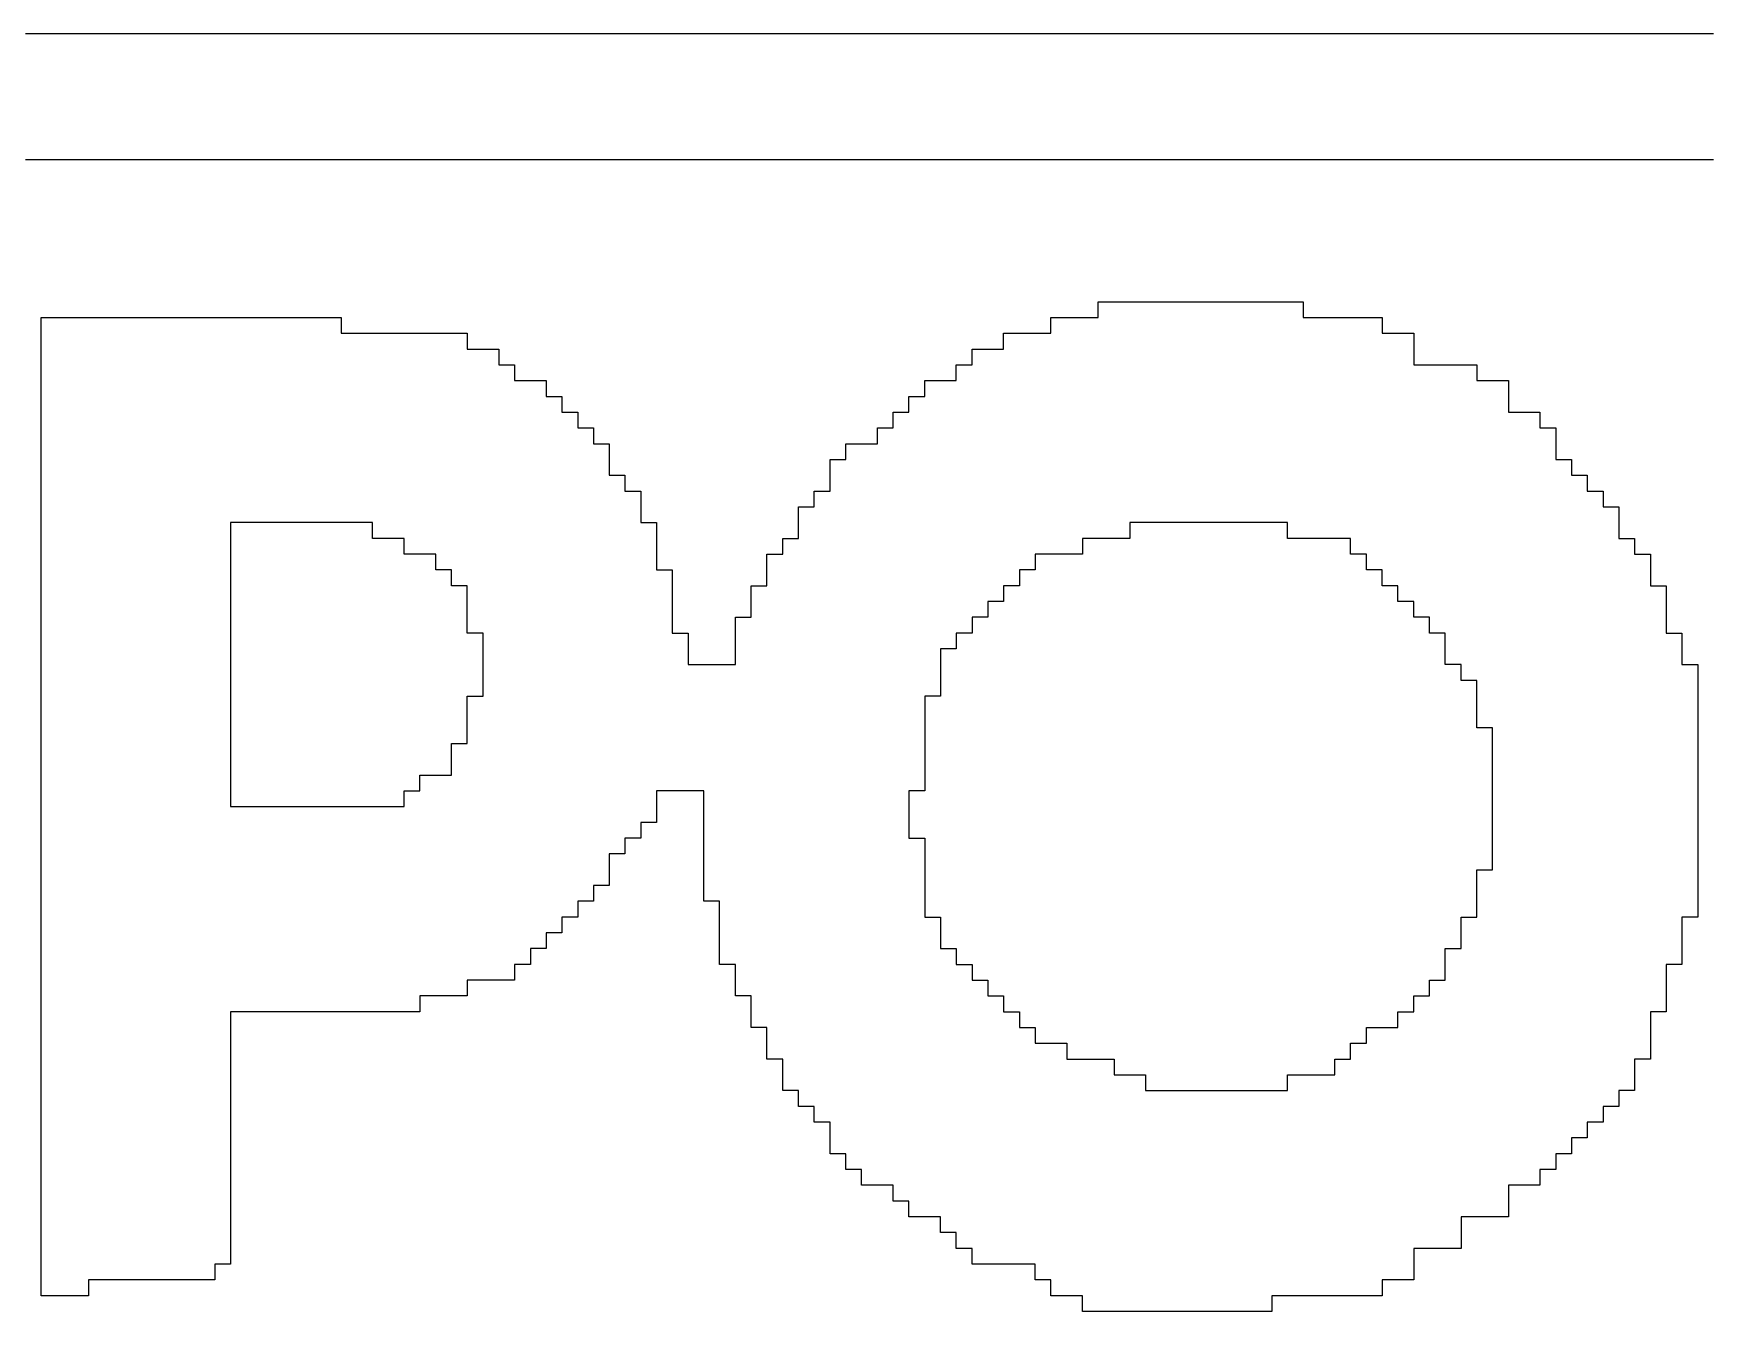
# Model space of a CAD drawing. Extents: x -38.5 to 38.5, y -15.1 to 10.1.
# Drawn here: x 5.76 to 22.72, y -2.82 to 10.14 of the extents above; entities that cross this region are included whole.
import ezdxf

# ---------------------------------------------------------------- set-up
doc = ezdxf.new("R2010")
doc.units = 0

msp = doc.modelspace()

# ---------------------------------------------------------------- linework, layer by layer
for p, q in [((5.68, 10.136234), (5.84, 10.136234)), ((5.84, 10.136234), (6, 10.136234)), ((6, 10.136234), (6.16, 10.136234)), ((6.16, 10.136234), (6.32, 10.136234)), ((6.32, 10.136234), (6.48, 10.136234)), ((6.48, 10.136234), (6.639999, 10.136234)), ((6.639999, 10.136234), (6.799999, 10.136234)), ((6.799999, 10.136234), (6.959999, 10.136234)), ((6.959999, 10.136234), (7.119999, 10.136234)), ((7.119999, 10.136234), (7.279999, 10.136234)), ((7.279999, 10.136234), (7.439999, 10.136234)), ((7.439999, 10.136234), (7.599998, 10.136234)), ((7.599998, 10.136234), (7.759998, 10.136234)), ((7.759998, 10.136234), (7.919998, 10.136234)), ((7.919998, 10.136234), (8.080002, 10.136234)), ((8.080002, 10.136234), (8.240002, 10.136234)), ((8.240002, 10.136234), (8.400002, 10.136234)), ((8.400002, 10.136234), (8.560001, 10.136234)), ((8.560001, 10.136234), (8.720001, 10.136234)), ((8.720001, 10.136234), (8.880001, 10.136234)), ((8.880001, 10.136234), (9.040001, 10.136234)), ((9.040001, 10.136234), (9.200001, 10.136234)), ((9.200001, 10.136234), (9.360001, 10.136234)), ((9.360001, 10.136234), (9.52, 10.136234)), ((9.52, 10.136234), (9.68, 10.136234)), ((9.68, 10.136234), (9.84, 10.136234)), ((9.84, 10.136234), (10, 10.136234)), ((10, 10.136234), (10.16, 10.136234)), ((10.16, 10.136234), (10.32, 10.136234)), ((10.32, 10.136234), (10.48, 10.136234)), ((10.48, 10.136234), (10.639999, 10.136234)), ((10.639999, 10.136234), (10.799999, 10.136234)), ((10.799999, 10.136234), (10.959999, 10.136234)), ((10.959999, 10.136234), (11.119999, 10.136234)), ((11.119999, 10.136234), (11.279999, 10.136234)), ((11.279999, 10.136234), (11.439999, 10.136234)), ((11.439999, 10.136234), (11.599998, 10.136234)), ((11.599998, 10.136234), (11.759998, 10.136234)), ((11.759998, 10.136234), (11.919998, 10.136234)), ((11.919998, 10.136234), (12.080002, 10.136234)), ((12.080002, 10.136234), (12.240002, 10.136234)), ((12.240002, 10.136234), (12.400002, 10.136234)), ((12.400002, 10.136234), (12.560001, 10.136234)), ((12.560001, 10.136234), (12.720001, 10.136234)), ((12.720001, 10.136234), (12.880001, 10.136234)), ((12.880001, 10.136234), (13.040001, 10.136234)), ((13.040001, 10.136234), (13.200001, 10.136234)), ((13.200001, 10.136234), (13.360001, 10.136234)), ((13.360001, 10.136234), (13.52, 10.136234)), ((13.52, 10.136234), (13.68, 10.136234)), ((13.68, 10.136234), (13.84, 10.136234)), ((13.84, 10.136234), (14, 10.136234)), ((14, 10.136234), (14.16, 10.136234)), ((14.16, 10.136234), (14.32, 10.136234)), ((14.32, 10.136234), (14.48, 10.136234)), ((14.48, 10.136234), (14.639999, 10.136234)), ((14.639999, 10.136234), (14.799999, 10.136234)), ((14.799999, 10.136234), (14.959999, 10.136234)), ((14.959999, 10.136234), (15.119999, 10.136234)), ((15.119999, 10.136234), (15.279999, 10.136234)), ((15.279999, 10.136234), (15.439999, 10.136234)), ((15.439999, 10.136234), (15.599998, 10.136234)), ((15.599998, 10.136234), (15.759998, 10.136234)), ((15.759998, 10.136234), (15.919998, 10.136234)), ((15.919998, 10.136234), (16.080002, 10.136234)), ((16.080002, 10.136234), (16.240002, 10.136234)), ((16.240002, 10.136234), (16.400002, 10.136234)), ((16.400002, 10.136234), (16.560001, 10.136234)), ((16.560001, 10.136234), (16.720001, 10.136234)), ((16.720001, 10.136234), (16.880001, 10.136234)), ((16.880001, 10.136234), (17.040001, 10.136234)), ((17.040001, 10.136234), (17.200001, 10.136234)), ((17.200001, 10.136234), (17.360001, 10.136234)), ((17.360001, 10.136234), (17.52, 10.136234)), ((17.52, 10.136234), (17.68, 10.136234)), ((17.68, 10.136234), (17.84, 10.136234)), ((17.84, 10.136234), (18, 10.136234)), ((18, 10.136234), (18.16, 10.136234)), ((18.16, 10.136234), (18.32, 10.136234)), ((18.32, 10.136234), (18.48, 10.136234)), ((18.48, 10.136234), (18.639999, 10.136234)), ((18.639999, 10.136234), (18.799999, 10.136234)), ((18.799999, 10.136234), (18.959999, 10.136234)), ((18.959999, 10.136234), (19.119999, 10.136234)), ((19.119999, 10.136234), (19.279999, 10.136234)), ((19.279999, 10.136234), (19.439999, 10.136234)), ((19.439999, 10.136234), (19.599998, 10.136234)), ((19.599998, 10.136234), (19.759998, 10.136234)), ((19.759998, 10.136234), (19.919998, 10.136234)), ((19.919998, 10.136234), (20.080002, 10.136234)), ((20.080002, 10.136234), (20.240002, 10.136234)), ((20.240002, 10.136234), (20.400002, 10.136234)), ((20.400002, 10.136234), (20.560001, 10.136234)), ((20.560001, 10.136234), (20.720001, 10.136234)), ((20.720001, 10.136234), (20.880001, 10.136234)), ((20.880001, 10.136234), (21.040001, 10.136234)), ((21.040001, 10.136234), (21.200001, 10.136234)), ((21.200001, 10.136234), (21.360001, 10.136234)), ((21.360001, 10.136234), (21.52, 10.136234)), ((21.52, 10.136234), (21.68, 10.136234)), ((21.68, 10.136234), (21.84, 10.136234)), ((21.84, 10.136234), (22, 10.136234)), ((22, 10.136234), (22.160004, 10.136234)), ((22.160004, 10.136234), (22.32, 10.136234)), ((22.32, 10.136234), (22.480003, 10.136234)), ((22.480003, 10.136234), (22.639999, 10.136234)), ((22.639999, 10.136234), (22.800003, 10.136234)), ((5.84, 8.856234), (5.68, 8.856234)), ((6, 8.856234), (5.84, 8.856234)), ((6.16, 8.856234), (6, 8.856234)), ((6.32, 8.856234), (6.16, 8.856234)), ((6.48, 8.856234), (6.32, 8.856234)), ((6.639999, 8.856234), (6.48, 8.856234)), ((6.799999, 8.856234), (6.639999, 8.856234)), ((6.959999, 8.856234), (6.799999, 8.856234)), ((7.119999, 8.856234), (6.959999, 8.856234)), ((7.279999, 8.856234), (7.119999, 8.856234)), ((7.439999, 8.856234), (7.279999, 8.856234)), ((7.599998, 8.856234), (7.439999, 8.856234)), ((7.759998, 8.856234), (7.599998, 8.856234)), ((7.919998, 8.856234), (7.759998, 8.856234)), ((8.080002, 8.856234), (7.919998, 8.856234)), ((8.240002, 8.856234), (8.080002, 8.856234)), ((8.400002, 8.856234), (8.240002, 8.856234)), ((8.560001, 8.856234), (8.400002, 8.856234)), ((8.720001, 8.856234), (8.560001, 8.856234)), ((8.880001, 8.856234), (8.720001, 8.856234)), ((9.040001, 8.856234), (8.880001, 8.856234)), ((9.200001, 8.856234), (9.040001, 8.856234)), ((9.360001, 8.856234), (9.200001, 8.856234)), ((9.52, 8.856234), (9.360001, 8.856234)), ((9.68, 8.856234), (9.52, 8.856234)), ((9.84, 8.856234), (9.68, 8.856234)), ((10, 8.856234), (9.84, 8.856234)), ((10.16, 8.856234), (10, 8.856234)), ((10.32, 8.856234), (10.16, 8.856234)), ((10.48, 8.856234), (10.32, 8.856234)), ((10.639999, 8.856234), (10.48, 8.856234)), ((10.799999, 8.856234), (10.639999, 8.856234)), ((10.959999, 8.856234), (10.799999, 8.856234)), ((11.119999, 8.856234), (10.959999, 8.856234)), ((11.279999, 8.856234), (11.119999, 8.856234)), ((11.439999, 8.856234), (11.279999, 8.856234)), ((11.599998, 8.856234), (11.439999, 8.856234)), ((11.759998, 8.856234), (11.599998, 8.856234)), ((11.919998, 8.856234), (11.759998, 8.856234)), ((12.080002, 8.856234), (11.919998, 8.856234)), ((12.240002, 8.856234), (12.080002, 8.856234)), ((12.400002, 8.856234), (12.240002, 8.856234)), ((12.560001, 8.856234), (12.400002, 8.856234)), ((12.720001, 8.856234), (12.560001, 8.856234)), ((12.880001, 8.856234), (12.720001, 8.856234)), ((13.040001, 8.856234), (12.880001, 8.856234)), ((13.200001, 8.856234), (13.040001, 8.856234)), ((13.360001, 8.856234), (13.200001, 8.856234)), ((13.52, 8.856234), (13.360001, 8.856234)), ((13.68, 8.856234), (13.52, 8.856234)), ((13.84, 8.856234), (13.68, 8.856234)), ((14, 8.856234), (13.84, 8.856234)), ((14.16, 8.856234), (14, 8.856234)), ((14.32, 8.856234), (14.16, 8.856234)), ((14.48, 8.856234), (14.32, 8.856234)), ((14.639999, 8.856234), (14.48, 8.856234)), ((14.799999, 8.856234), (14.639999, 8.856234)), ((14.959999, 8.856234), (14.799999, 8.856234)), ((15.119999, 8.856234), (14.959999, 8.856234)), ((15.279999, 8.856234), (15.119999, 8.856234)), ((15.439999, 8.856234), (15.279999, 8.856234)), ((15.599998, 8.856234), (15.439999, 8.856234)), ((15.759998, 8.856234), (15.599998, 8.856234)), ((15.919998, 8.856234), (15.759998, 8.856234)), ((16.080002, 8.856234), (15.919998, 8.856234)), ((16.240002, 8.856234), (16.080002, 8.856234)), ((16.400002, 8.856234), (16.240002, 8.856234)), ((16.560001, 8.856234), (16.400002, 8.856234)), ((16.720001, 8.856234), (16.560001, 8.856234)), ((16.880001, 8.856234), (16.720001, 8.856234)), ((17.040001, 8.856234), (16.880001, 8.856234)), ((17.200001, 8.856234), (17.040001, 8.856234)), ((17.360001, 8.856234), (17.200001, 8.856234)), ((17.52, 8.856234), (17.360001, 8.856234)), ((17.68, 8.856234), (17.52, 8.856234)), ((17.84, 8.856234), (17.68, 8.856234)), ((18, 8.856234), (17.84, 8.856234)), ((18.16, 8.856234), (18, 8.856234)), ((18.32, 8.856234), (18.16, 8.856234)), ((18.48, 8.856234), (18.32, 8.856234)), ((18.639999, 8.856234), (18.48, 8.856234)), ((18.799999, 8.856234), (18.639999, 8.856234)), ((18.959999, 8.856234), (18.799999, 8.856234)), ((19.119999, 8.856234), (18.959999, 8.856234)), ((19.279999, 8.856234), (19.119999, 8.856234)), ((19.439999, 8.856234), (19.279999, 8.856234)), ((19.599998, 8.856234), (19.439999, 8.856234)), ((19.759998, 8.856234), (19.599998, 8.856234)), ((19.919998, 8.856234), (19.759998, 8.856234)), ((20.080002, 8.856234), (19.919998, 8.856234)), ((20.240002, 8.856234), (20.080002, 8.856234)), ((20.400002, 8.856234), (20.240002, 8.856234)), ((20.560001, 8.856234), (20.400002, 8.856234)), ((20.720001, 8.856234), (20.560001, 8.856234)), ((20.880001, 8.856234), (20.720001, 8.856234)), ((21.040001, 8.856234), (20.880001, 8.856234)), ((21.200001, 8.856234), (21.040001, 8.856234)), ((21.360001, 8.856234), (21.200001, 8.856234)), ((21.52, 8.856234), (21.360001, 8.856234)), ((21.68, 8.856234), (21.52, 8.856234)), ((21.84, 8.856234), (21.68, 8.856234)), ((22, 8.856234), (21.84, 8.856234)), ((22.160004, 8.856234), (22, 8.856234)), ((22.32, 8.856234), (22.160004, 8.856234)), ((22.480003, 8.856234), (22.32, 8.856234)), ((22.639999, 8.856234), (22.480003, 8.856234)), ((22.800003, 8.856234), (22.639999, 8.856234)), ((16.560001, 7.416234), (16.720001, 7.416234)), ((16.560001, 7.256234), (16.560001, 7.416234)), ((16.720001, 7.416234), (16.880001, 7.416234)), ((16.880001, 7.416234), (17.040001, 7.416234)), ((17.040001, 7.416234), (17.200001, 7.416234)), ((17.200001, 7.416234), (17.360001, 7.416234)), ((17.360001, 7.416234), (17.52, 7.416234)), ((17.52, 7.416234), (17.68, 7.416234)), ((17.68, 7.416234), (17.84, 7.416234)), ((17.84, 7.416234), (18, 7.416234)), ((18, 7.416234), (18.16, 7.416234)), ((18.16, 7.416234), (18.32, 7.416234)), ((18.32, 7.416234), (18.48, 7.416234)), ((18.48, 7.416234), (18.639999, 7.416234)), ((18.639999, 7.416234), (18.639999, 7.256234)), ((5.84, 7.256234), (6, 7.256234)), ((5.84, 7.096234), (5.84, 7.256234)), ((6, 7.256234), (6.16, 7.256234)), ((6.16, 7.256234), (6.32, 7.256234)), ((6.32, 7.256234), (6.48, 7.256234)), ((6.48, 7.256234), (6.639999, 7.256234)), ((6.639999, 7.256234), (6.799999, 7.256234)), ((6.799999, 7.256234), (6.959999, 7.256234)), ((6.959999, 7.256234), (7.119999, 7.256234)), ((7.119999, 7.256234), (7.279999, 7.256234)), ((7.279999, 7.256234), (7.439999, 7.256234)), ((7.439999, 7.256234), (7.599998, 7.256234)), ((7.599998, 7.256234), (7.759998, 7.256234)), ((7.759998, 7.256234), (7.919998, 7.256234)), ((7.919998, 7.256234), (8.080002, 7.256234)), ((8.080002, 7.256234), (8.240002, 7.256234)), ((8.240002, 7.256234), (8.400002, 7.256234)), ((8.400002, 7.256234), (8.560001, 7.256234)), ((8.560001, 7.256234), (8.720001, 7.256234)), ((8.720001, 7.256234), (8.880001, 7.256234)), ((8.880001, 7.256234), (8.880001, 7.096234)), ((16.080002, 7.256234), (16.240002, 7.256234)), ((16.080002, 7.096234), (16.080002, 7.256234)), ((16.240002, 7.256234), (16.400002, 7.256234)), ((16.400002, 7.256234), (16.560001, 7.256234)), ((18.639999, 7.256234), (18.799999, 7.256234)), ((18.799999, 7.256234), (18.959999, 7.256234)), ((18.959999, 7.256234), (19.119999, 7.256234)), ((19.119999, 7.256234), (19.279999, 7.256234)), ((19.279999, 7.256234), (19.439999, 7.256234)), ((19.439999, 7.256234), (19.439999, 7.096234)), ((5.84, 6.936234), (5.84, 7.096234)), ((8.880001, 7.096234), (9.040001, 7.096234)), ((9.040001, 7.096234), (9.200001, 7.096234)), ((9.200001, 7.096234), (9.360001, 7.096234)), ((9.360001, 7.096234), (9.52, 7.096234)), ((9.52, 7.096234), (9.68, 7.096234)), ((9.68, 7.096234), (9.84, 7.096234)), ((9.84, 7.096234), (10, 7.096234)), ((10, 7.096234), (10.16, 7.096234)), ((10.16, 7.096234), (10.16, 6.936234)), ((15.599998, 7.096234), (15.759998, 7.096234)), ((15.599998, 6.936234), (15.599998, 7.096234)), ((15.759998, 7.096234), (15.919998, 7.096234)), ((15.919998, 7.096234), (16.080002, 7.096234)), ((19.439999, 7.096234), (19.599998, 7.096234)), ((19.599998, 7.096234), (19.759998, 7.096234)), ((19.759998, 7.096234), (19.759998, 6.936234)), ((5.84, 6.776235), (5.84, 6.936234)), ((10.16, 6.936234), (10.32, 6.936234)), ((10.32, 6.936234), (10.48, 6.936234)), ((10.48, 6.936234), (10.48, 6.776235)), ((15.279999, 6.936234), (15.439999, 6.936234)), ((15.279999, 6.776235), (15.279999, 6.936234)), ((15.439999, 6.936234), (15.599998, 6.936234)), ((19.759998, 6.936234), (19.759998, 6.776235)), ((5.84, 6.616234), (5.84, 6.776235)), ((5.84, 6.456234), (5.84, 6.616234)), ((10.48, 6.776235), (10.639999, 6.776235)), ((10.639999, 6.776235), (10.639999, 6.616234)), ((10.639999, 6.616234), (10.799999, 6.616234)), ((10.799999, 6.616234), (10.959999, 6.616234)), ((10.959999, 6.616234), (10.959999, 6.456234)), ((14.799999, 6.616234), (14.959999, 6.616234)), ((14.799999, 6.456234), (14.799999, 6.616234)), ((14.959999, 6.616234), (15.119999, 6.616234)), ((15.119999, 6.776235), (15.279999, 6.776235)), ((15.119999, 6.616234), (15.119999, 6.776235)), ((19.759998, 6.776235), (19.919998, 6.776235)), ((19.919998, 6.776235), (20.080002, 6.776235)), ((20.080002, 6.776235), (20.240002, 6.776235)), ((20.240002, 6.776235), (20.400002, 6.776235)), ((20.400002, 6.776235), (20.400002, 6.616234)), ((20.400002, 6.616234), (20.560001, 6.616234)), ((20.560001, 6.616234), (20.720001, 6.616234)), ((20.720001, 6.616234), (20.720001, 6.456234)), ((5.84, 6.296234), (5.84, 6.456234)), ((10.959999, 6.456234), (11.119999, 6.456234)), ((11.119999, 6.456234), (11.119999, 6.296234)), ((14.639999, 6.456234), (14.799999, 6.456234)), ((14.639999, 6.296234), (14.639999, 6.456234)), ((20.720001, 6.456234), (20.720001, 6.296234)), ((5.84, 6.136234), (5.84, 6.296234)), ((11.119999, 6.296234), (11.279999, 6.296234)), ((11.279999, 6.296234), (11.279999, 6.136234)), ((14.48, 6.296234), (14.639999, 6.296234)), ((14.48, 6.136234), (14.48, 6.296234)), ((20.720001, 6.296234), (20.880001, 6.296234)), ((20.880001, 6.296234), (21.040001, 6.296234)), ((21.040001, 6.296234), (21.040001, 6.136234)), ((5.84, 5.976234), (5.84, 6.136234)), ((11.279999, 6.136234), (11.439999, 6.136234)), ((11.439999, 6.136234), (11.439999, 5.976234)), ((14.32, 6.136234), (14.48, 6.136234)), ((14.32, 5.976234), (14.32, 6.136234)), ((21.040001, 6.136234), (21.200001, 6.136234)), ((21.200001, 6.136234), (21.200001, 5.976234)), ((5.84, 5.816235), (5.84, 5.976234)), ((11.439999, 5.976234), (11.599998, 5.976234)), ((11.599998, 5.976234), (11.599998, 5.816235)), ((14, 5.976234), (14.16, 5.976234)), ((14, 5.816235), (14, 5.976234)), ((14.16, 5.976234), (14.32, 5.976234)), ((21.200001, 5.976234), (21.200001, 5.816235)), ((5.84, 5.656234), (5.84, 5.816235)), ((11.599998, 5.816235), (11.599998, 5.656234)), ((13.84, 5.816235), (14, 5.816235)), ((13.84, 5.656234), (13.84, 5.816235)), ((21.200001, 5.816235), (21.360001, 5.816235)), ((21.360001, 5.816235), (21.360001, 5.656234)), ((5.84, 5.496234), (5.84, 5.656234)), ((11.599998, 5.656234), (11.759998, 5.656234)), ((11.759998, 5.656234), (11.759998, 5.496234)), ((13.84, 5.496234), (13.84, 5.656234)), ((21.360001, 5.656234), (21.52, 5.656234)), ((21.52, 5.656234), (21.52, 5.496234)), ((5.84, 5.336234), (5.84, 5.496234)), ((11.759998, 5.496234), (11.919998, 5.496234)), ((11.919998, 5.496234), (11.919998, 5.336234)), ((13.68, 5.496234), (13.84, 5.496234)), ((13.68, 5.336234), (13.68, 5.496234)), ((21.52, 5.496234), (21.68, 5.496234)), ((21.68, 5.496234), (21.68, 5.336234)), ((5.84, 5.176234), (5.84, 5.336234)), ((11.919998, 5.336234), (11.919998, 5.176234)), ((13.52, 5.336234), (13.68, 5.336234)), ((13.52, 5.176234), (13.52, 5.336234)), ((21.68, 5.336234), (21.84, 5.336234)), ((21.84, 5.336234), (21.84, 5.176234)), ((5.84, 5.016234), (5.84, 5.176234)), ((7.919998, 5.176234), (7.759998, 5.176234)), ((7.759998, 5.176234), (7.759998, 5.016234)), ((8.080002, 5.176234), (7.919998, 5.176234)), ((8.240002, 5.176234), (8.080002, 5.176234)), ((8.400002, 5.176234), (8.240002, 5.176234)), ((8.560001, 5.176234), (8.400002, 5.176234)), ((8.720001, 5.176234), (8.560001, 5.176234)), ((8.880001, 5.176234), (8.720001, 5.176234)), ((9.040001, 5.176234), (8.880001, 5.176234)), ((9.200001, 5.176234), (9.040001, 5.176234)), ((9.200001, 5.016234), (9.200001, 5.176234)), ((11.919998, 5.176234), (12.080002, 5.176234)), ((12.080002, 5.176234), (12.080002, 5.016234)), ((13.52, 5.016234), (13.52, 5.176234)), ((17.040001, 5.176234), (16.880001, 5.176234)), ((16.880001, 5.176234), (16.880001, 5.016234)), ((17.200001, 5.176234), (17.040001, 5.176234)), ((17.360001, 5.176234), (17.200001, 5.176234)), ((17.52, 5.176234), (17.360001, 5.176234)), ((17.68, 5.176234), (17.52, 5.176234)), ((17.84, 5.176234), (17.68, 5.176234)), ((18, 5.176234), (17.84, 5.176234)), ((18.16, 5.176234), (18, 5.176234)), ((18.32, 5.176234), (18.16, 5.176234)), ((18.48, 5.176234), (18.32, 5.176234)), ((18.48, 5.016234), (18.48, 5.176234)), ((21.84, 5.176234), (21.84, 5.016234)), ((5.84, 4.856235), (5.84, 5.016234)), ((7.759998, 5.016234), (7.759998, 4.856235)), ((9.360001, 5.016234), (9.200001, 5.016234)), ((9.52, 5.016234), (9.360001, 5.016234)), ((9.52, 4.856235), (9.52, 5.016234)), ((12.080002, 5.016234), (12.080002, 4.856235)), ((13.360001, 5.016234), (13.52, 5.016234)), ((13.360001, 4.856235), (13.360001, 5.016234)), ((16.560001, 5.016234), (16.400002, 5.016234)), ((16.400002, 5.016234), (16.400002, 4.856235)), ((16.720001, 5.016234), (16.560001, 5.016234)), ((16.880001, 5.016234), (16.720001, 5.016234)), ((18.639999, 5.016234), (18.48, 5.016234)), ((18.799999, 5.016234), (18.639999, 5.016234)), ((18.959999, 5.016234), (18.799999, 5.016234)), ((19.119999, 5.016234), (18.959999, 5.016234)), ((19.119999, 4.856235), (19.119999, 5.016234)), ((21.84, 5.016234), (22, 5.016234)), ((22, 5.016234), (22, 4.856235)), ((5.84, 4.696234), (5.84, 4.856235)), ((7.759998, 4.856235), (7.759998, 4.696234)), ((9.68, 4.856235), (9.52, 4.856235)), ((9.84, 4.856235), (9.68, 4.856235)), ((9.84, 4.696234), (9.84, 4.856235)), ((12.080002, 4.856235), (12.080002, 4.696234)), ((13.200001, 4.856235), (13.360001, 4.856235)), ((13.200001, 4.696234), (13.200001, 4.856235)), ((16.080002, 4.856235), (15.919998, 4.856235)), ((15.919998, 4.856235), (15.919998, 4.696234)), ((16.240002, 4.856235), (16.080002, 4.856235)), ((16.400002, 4.856235), (16.240002, 4.856235)), ((19.279999, 4.856235), (19.119999, 4.856235)), ((19.279999, 4.696234), (19.279999, 4.856235)), ((22, 4.856235), (22.160004, 4.856235)), ((22.160004, 4.856235), (22.160004, 4.696234)), ((5.84, 4.536234), (5.84, 4.696234)), ((7.759998, 4.696234), (7.759998, 4.536234)), ((10, 4.696234), (9.84, 4.696234)), ((10, 4.536234), (10, 4.696234)), ((12.080002, 4.696234), (12.240002, 4.696234)), ((12.240002, 4.696234), (12.240002, 4.536234)), ((13.200001, 4.536234), (13.200001, 4.696234)), ((15.919998, 4.696234), (15.759998, 4.696234)), ((15.759998, 4.696234), (15.759998, 4.536234)), ((19.439999, 4.696234), (19.279999, 4.696234)), ((19.439999, 4.536234), (19.439999, 4.696234)), ((22.160004, 4.696234), (22.160004, 4.536234)), ((5.84, 4.376234), (5.84, 4.536234)), ((7.759998, 4.536234), (7.759998, 4.376234)), ((10.16, 4.536234), (10, 4.536234)), ((10.16, 4.376234), (10.16, 4.536234)), ((12.240002, 4.536234), (12.240002, 4.376234)), ((13.040001, 4.536234), (13.200001, 4.536234)), ((13.040001, 4.376234), (13.040001, 4.536234)), ((15.759998, 4.536234), (15.599998, 4.536234)), ((15.599998, 4.536234), (15.599998, 4.376234)), ((19.599998, 4.536234), (19.439999, 4.536234)), ((19.599998, 4.376234), (19.599998, 4.536234)), ((22.160004, 4.536234), (22.32, 4.536234)), ((22.32, 4.536234), (22.32, 4.376234)), ((5.84, 4.216234), (5.84, 4.376234)), ((7.759998, 4.376234), (7.759998, 4.216234)), ((10.16, 4.216234), (10.16, 4.376234)), ((12.240002, 4.376234), (12.240002, 4.216234)), ((13.040001, 4.216234), (13.040001, 4.376234)), ((15.599998, 4.376234), (15.439999, 4.376234)), ((15.439999, 4.376234), (15.439999, 4.216234)), ((19.759998, 4.376234), (19.599998, 4.376234)), ((19.759998, 4.216234), (19.759998, 4.376234)), ((22.32, 4.376234), (22.32, 4.216234)), ((5.84, 4.056234), (5.84, 4.216234)), ((7.759998, 4.216234), (7.759998, 4.056234)), ((10.16, 4.056234), (10.16, 4.216234)), ((12.240002, 4.216234), (12.240002, 4.056234)), ((12.880001, 4.216234), (13.040001, 4.216234)), ((12.880001, 4.056234), (12.880001, 4.216234)), ((15.439999, 4.216234), (15.279999, 4.216234)), ((15.279999, 4.216234), (15.279999, 4.056234)), ((19.919998, 4.216234), (19.759998, 4.216234)), ((19.919998, 4.056234), (19.919998, 4.216234)), ((22.32, 4.216234), (22.32, 4.056234)), ((5.84, 3.896235), (5.84, 4.056234)), ((7.759998, 4.056234), (7.759998, 3.896235)), ((10.32, 4.056234), (10.16, 4.056234)), ((10.32, 3.896235), (10.32, 4.056234)), ((12.240002, 4.056234), (12.400002, 4.056234)), ((12.400002, 4.056234), (12.400002, 3.896235)), ((12.880001, 3.896235), (12.880001, 4.056234)), ((15.279999, 4.056234), (15.119999, 4.056234)), ((15.119999, 4.056234), (15.119999, 3.896235)), ((20.080002, 4.056234), (19.919998, 4.056234)), ((20.080002, 3.896235), (20.080002, 4.056234)), ((22.32, 4.056234), (22.480003, 4.056234)), ((22.480003, 4.056234), (22.480003, 3.896235)), ((5.84, 3.736235), (5.84, 3.896235)), ((5.84, 3.576234), (5.84, 3.736235)), ((7.759998, 3.896235), (7.759998, 3.736235)), ((7.759998, 3.736235), (7.759998, 3.576234)), ((10.32, 3.736235), (10.32, 3.896235)), ((10.32, 3.576234), (10.32, 3.736235)), ((12.400002, 3.896235), (12.400002, 3.736235)), ((12.400002, 3.736235), (12.560001, 3.736235)), ((12.560001, 3.736235), (12.720001, 3.736235)), ((12.720001, 3.736235), (12.880001, 3.736235)), ((12.880001, 3.736235), (12.880001, 3.896235)), ((15.119999, 3.896235), (14.959999, 3.896235)), ((14.959999, 3.896235), (14.959999, 3.736235)), ((14.959999, 3.736235), (14.959999, 3.576234)), ((20.080002, 3.736235), (20.080002, 3.896235)), ((20.240002, 3.736235), (20.080002, 3.736235)), ((20.240002, 3.576234), (20.240002, 3.736235)), ((22.480003, 3.896235), (22.480003, 3.736235)), ((22.480003, 3.736235), (22.639999, 3.736235)), ((22.639999, 3.736235), (22.639999, 3.576234)), ((5.84, 3.416234), (5.84, 3.576234)), ((7.759998, 3.576234), (7.759998, 3.416234)), ((10.32, 3.416234), (10.32, 3.576234)), ((14.959999, 3.576234), (14.959999, 3.416234)), ((20.400002, 3.576234), (20.240002, 3.576234)), ((20.400002, 3.416234), (20.400002, 3.576234)), ((22.639999, 3.576234), (22.639999, 3.416234)), ((5.84, 3.256234), (5.84, 3.416234)), ((7.759998, 3.416234), (7.759998, 3.256234)), ((10.16, 3.416234), (10.32, 3.416234)), ((10.16, 3.256234), (10.16, 3.416234)), ((14.959999, 3.416234), (14.799999, 3.416234)), ((14.799999, 3.416234), (14.799999, 3.256234)), ((20.400002, 3.256234), (20.400002, 3.416234)), ((22.639999, 3.416234), (22.639999, 3.256234)), ((5.84, 3.096234), (5.84, 3.256234)), ((7.759998, 3.256234), (7.759998, 3.096234)), ((10.16, 3.096234), (10.16, 3.256234)), ((14.799999, 3.256234), (14.799999, 3.096234)), ((20.400002, 3.096234), (20.400002, 3.256234)), ((22.639999, 3.256234), (22.639999, 3.096234)), ((5.84, 2.936234), (5.84, 3.096234)), ((7.759998, 3.096234), (7.759998, 2.936234)), ((10.16, 2.936234), (10.16, 3.096234)), ((14.799999, 3.096234), (14.799999, 2.936234)), ((20.560001, 3.096234), (20.400002, 3.096234)), ((20.560001, 2.936234), (20.560001, 3.096234)), ((22.639999, 3.096234), (22.639999, 2.936234)), ((5.84, 2.776235), (5.84, 2.936234)), ((7.759998, 2.936234), (7.759998, 2.776235)), ((10, 2.936234), (10.16, 2.936234)), ((10, 2.776235), (10, 2.936234)), ((14.799999, 2.936234), (14.799999, 2.776235)), ((20.560001, 2.776235), (20.560001, 2.936234)), ((22.639999, 2.936234), (22.639999, 2.776235)), ((5.84, 2.616234), (5.84, 2.776235)), ((7.759998, 2.776235), (7.759998, 2.616234)), ((10, 2.616234), (10, 2.776235)), ((14.799999, 2.776235), (14.799999, 2.616234)), ((20.560001, 2.616234), (20.560001, 2.776235)), ((22.639999, 2.776235), (22.639999, 2.616234)), ((5.84, 2.456234), (5.84, 2.616234)), ((7.759998, 2.616234), (7.759998, 2.456234)), ((9.68, 2.616234), (9.84, 2.616234)), ((9.68, 2.456234), (9.68, 2.616234)), ((9.84, 2.616234), (10, 2.616234)), ((14.799999, 2.616234), (14.799999, 2.456234)), ((20.560001, 2.456234), (20.560001, 2.616234)), ((22.639999, 2.616234), (22.639999, 2.456234)), ((5.84, 2.296234), (5.84, 2.456234)), ((7.759998, 2.456234), (7.759998, 2.296234)), ((9.52, 2.456234), (9.68, 2.456234)), ((9.52, 2.296234), (9.52, 2.456234)), ((12.240002, 2.456234), (12.080002, 2.456234)), ((12.080002, 2.456234), (12.080002, 2.296234)), ((12.400002, 2.456234), (12.240002, 2.456234)), ((12.560001, 2.456234), (12.400002, 2.456234)), ((12.560001, 2.296234), (12.560001, 2.456234)), ((14.799999, 2.456234), (14.639999, 2.456234)), ((14.639999, 2.456234), (14.639999, 2.296234)), ((20.560001, 2.296234), (20.560001, 2.456234)), ((22.639999, 2.456234), (22.639999, 2.296234)), ((5.84, 2.136234), (5.84, 2.296234)), ((7.759998, 2.296234), (7.919998, 2.296234)), ((7.919998, 2.296234), (8.080002, 2.296234)), ((8.080002, 2.296234), (8.240002, 2.296234)), ((8.240002, 2.296234), (8.400002, 2.296234)), ((8.400002, 2.296234), (8.560001, 2.296234)), ((8.560001, 2.296234), (8.720001, 2.296234)), ((8.720001, 2.296234), (8.880001, 2.296234)), ((8.880001, 2.296234), (9.040001, 2.296234)), ((9.040001, 2.296234), (9.200001, 2.296234)), ((9.200001, 2.296234), (9.360001, 2.296234)), ((9.360001, 2.296234), (9.52, 2.296234)), ((12.080002, 2.296234), (12.080002, 2.136234)), ((12.560001, 2.136234), (12.560001, 2.296234)), ((14.639999, 2.296234), (14.639999, 2.136234)), ((20.560001, 2.136234), (20.560001, 2.296234)), ((22.639999, 2.296234), (22.639999, 2.136234)), ((5.84, 1.976234), (5.84, 2.136234)), ((12.080002, 2.136234), (11.919998, 2.136234)), ((11.919998, 2.136234), (11.919998, 1.976234)), ((12.560001, 1.976234), (12.560001, 2.136234)), ((14.639999, 2.136234), (14.639999, 1.976234)), ((20.560001, 1.976234), (20.560001, 2.136234)), ((22.639999, 2.136234), (22.639999, 1.976234)), ((5.84, 1.816235), (5.84, 1.976234)), ((11.919998, 1.976234), (11.759998, 1.976234)), ((11.759998, 1.976234), (11.759998, 1.816235)), ((12.560001, 1.816235), (12.560001, 1.976234)), ((14.639999, 1.976234), (14.799999, 1.976234)), ((14.799999, 1.976234), (14.799999, 1.816235)), ((20.560001, 1.816235), (20.560001, 1.976234)), ((22.639999, 1.976234), (22.639999, 1.816235)), ((5.84, 1.656234), (5.84, 1.816235)), ((11.759998, 1.816235), (11.599998, 1.816235)), ((11.599998, 1.816235), (11.599998, 1.656234)), ((12.560001, 1.656234), (12.560001, 1.816235)), ((14.799999, 1.816235), (14.799999, 1.656234)), ((20.560001, 1.656234), (20.560001, 1.816235)), ((22.639999, 1.816235), (22.639999, 1.656234)), ((5.84, 1.496234), (5.84, 1.656234)), ((11.599998, 1.656234), (11.599998, 1.496234)), ((12.560001, 1.496234), (12.560001, 1.656234)), ((14.799999, 1.656234), (14.799999, 1.496234)), ((20.400002, 1.656234), (20.560001, 1.656234)), ((20.400002, 1.496234), (20.400002, 1.656234)), ((22.639999, 1.656234), (22.639999, 1.496234)), ((5.84, 1.336234), (5.84, 1.496234)), ((11.599998, 1.496234), (11.439999, 1.496234)), ((11.439999, 1.496234), (11.439999, 1.336234)), ((12.560001, 1.336234), (12.560001, 1.496234)), ((14.799999, 1.496234), (14.799999, 1.336234)), ((20.400002, 1.336234), (20.400002, 1.496234)), ((22.639999, 1.496234), (22.639999, 1.336234)), ((5.84, 1.176234), (5.84, 1.336234)), ((11.439999, 1.336234), (11.279999, 1.336234)), ((11.279999, 1.336234), (11.279999, 1.176234)), ((12.720001, 1.336234), (12.560001, 1.336234)), ((12.720001, 1.176234), (12.720001, 1.336234)), ((14.799999, 1.336234), (14.799999, 1.176234)), ((20.400002, 1.176234), (20.400002, 1.336234)), ((22.639999, 1.336234), (22.639999, 1.176234)), ((5.84, 1.016234), (5.84, 1.176234)), ((11.279999, 1.176234), (11.119999, 1.176234)), ((11.119999, 1.176234), (11.119999, 1.016234)), ((12.720001, 1.016234), (12.720001, 1.176234)), ((14.799999, 1.176234), (14.959999, 1.176234)), ((14.959999, 1.176234), (14.959999, 1.016234)), ((20.240002, 1.176234), (20.400002, 1.176234)), ((20.240002, 1.016234), (20.240002, 1.176234)), ((22.639999, 1.176234), (22.480003, 1.176234)), ((22.480003, 1.176234), (22.480003, 1.016234)), ((5.84, 0.856235), (5.84, 1.016234)), ((5.84, 0.696234), (5.84, 0.856235)), ((10.959999, 0.856235), (10.799999, 0.856235)), ((10.799999, 0.856235), (10.799999, 0.696234)), ((11.119999, 1.016234), (10.959999, 1.016234)), ((10.959999, 1.016234), (10.959999, 0.856235)), ((12.720001, 0.856235), (12.720001, 1.016234)), ((12.720001, 0.696234), (12.720001, 0.856235)), ((14.959999, 1.016234), (14.959999, 0.856235)), ((14.959999, 0.856235), (15.119999, 0.856235)), ((15.119999, 0.856235), (15.119999, 0.696234)), ((20.080002, 0.856235), (20.240002, 0.856235)), ((20.080002, 0.696234), (20.080002, 0.856235)), ((20.240002, 0.856235), (20.240002, 1.016234)), ((22.480003, 1.016234), (22.480003, 0.856235)), ((22.480003, 0.856235), (22.480003, 0.696234)), ((5.84, 0.536234), (5.84, 0.696234)), ((10.799999, 0.696234), (10.639999, 0.696234)), ((10.639999, 0.696234), (10.639999, 0.536234)), ((12.880001, 0.696234), (12.720001, 0.696234)), ((12.880001, 0.536234), (12.880001, 0.696234)), ((15.119999, 0.696234), (15.279999, 0.696234)), ((15.279999, 0.696234), (15.279999, 0.536234)), ((20.080002, 0.536234), (20.080002, 0.696234)), ((22.480003, 0.696234), (22.32, 0.696234)), ((22.32, 0.696234), (22.32, 0.536234)), ((5.84, 0.376234), (5.84, 0.536234)), ((10.32, 0.536234), (10.16, 0.536234)), ((10.16, 0.536234), (10.16, 0.376234)), ((10.48, 0.536234), (10.32, 0.536234)), ((10.639999, 0.536234), (10.48, 0.536234)), ((12.880001, 0.376234), (12.880001, 0.536234)), ((15.279999, 0.536234), (15.439999, 0.536234)), ((15.439999, 0.536234), (15.439999, 0.376234)), ((19.919998, 0.536234), (20.080002, 0.536234)), ((19.919998, 0.376234), (19.919998, 0.536234)), ((22.32, 0.536234), (22.32, 0.376234)), ((5.84, 0.216234), (5.84, 0.376234)), ((9.84, 0.376234), (9.68, 0.376234)), ((9.68, 0.376234), (9.68, 0.216234)), ((10, 0.376234), (9.84, 0.376234)), ((10.16, 0.376234), (10, 0.376234)), ((13.040001, 0.376234), (12.880001, 0.376234)), ((13.040001, 0.216234), (13.040001, 0.376234)), ((15.439999, 0.376234), (15.599998, 0.376234)), ((15.599998, 0.376234), (15.599998, 0.216234)), ((19.759998, 0.376234), (19.919998, 0.376234)), ((19.759998, 0.216234), (19.759998, 0.376234)), ((22.32, 0.376234), (22.32, 0.216234)), ((5.84, 0.056234), (5.84, 0.216234)), ((7.919998, 0.216234), (7.759998, 0.216234)), ((7.759998, 0.216234), (7.759998, 0.056234)), ((8.080002, 0.216234), (7.919998, 0.216234)), ((8.240002, 0.216234), (8.080002, 0.216234)), ((8.400002, 0.216234), (8.240002, 0.216234)), ((8.560001, 0.216234), (8.400002, 0.216234)), ((8.720001, 0.216234), (8.560001, 0.216234)), ((8.880001, 0.216234), (8.720001, 0.216234)), ((9.040001, 0.216234), (8.880001, 0.216234)), ((9.200001, 0.216234), (9.040001, 0.216234)), ((9.360001, 0.216234), (9.200001, 0.216234)), ((9.52, 0.216234), (9.360001, 0.216234)), ((9.68, 0.216234), (9.52, 0.216234)), ((13.040001, 0.056234), (13.040001, 0.216234)), ((15.599998, 0.216234), (15.759998, 0.216234)), ((15.759998, 0.216234), (15.759998, 0.056234)), ((19.599998, 0.216234), (19.759998, 0.216234)), ((19.599998, 0.056234), (19.599998, 0.216234)), ((22.32, 0.216234), (22.160004, 0.216234)), ((22.160004, 0.216234), (22.160004, 0.056234)), ((5.84, -0.103765), (5.84, 0.056234)), ((7.759998, 0.056234), (7.759998, -0.103765)), ((13.200001, 0.056234), (13.040001, 0.056234)), ((13.200001, -0.103765), (13.200001, 0.056234)), ((15.759998, 0.056234), (15.919998, 0.056234)), ((15.919998, 0.056234), (15.919998, -0.103765)), ((19.279999, 0.056234), (19.439999, 0.056234)), ((19.279999, -0.103765), (19.279999, 0.056234)), ((19.439999, 0.056234), (19.599998, 0.056234)), ((22.160004, 0.056234), (22.160004, -0.103765)), ((5.84, -0.263765), (5.84, -0.103765)), ((7.759998, -0.103765), (7.759998, -0.263765)), ((13.200001, -0.263765), (13.200001, -0.103765)), ((15.919998, -0.103765), (16.080002, -0.103765)), ((16.080002, -0.103765), (16.240002, -0.103765)), ((16.240002, -0.103765), (16.240002, -0.263765)), ((19.119999, -0.103765), (19.279999, -0.103765)), ((19.119999, -0.263765), (19.119999, -0.103765)), ((22.160004, -0.103765), (22.160004, -0.263765)), ((5.84, -0.423765), (5.84, -0.263765)), ((7.759998, -0.263765), (7.759998, -0.423765)), ((13.360001, -0.263765), (13.200001, -0.263765)), ((13.360001, -0.423765), (13.360001, -0.263765)), ((16.240002, -0.263765), (16.400002, -0.263765)), ((16.400002, -0.263765), (16.560001, -0.263765)), ((16.560001, -0.263765), (16.720001, -0.263765)), ((16.720001, -0.263765), (16.720001, -0.423765)), ((18.959999, -0.263765), (19.119999, -0.263765)), ((18.959999, -0.423765), (18.959999, -0.263765)), ((22.160004, -0.263765), (22, -0.263765)), ((22, -0.263765), (22, -0.423765)), ((5.84, -0.583765), (5.84, -0.423765)), ((7.759998, -0.423765), (7.759998, -0.583765)), ((13.360001, -0.583765), (13.360001, -0.423765)), ((16.720001, -0.423765), (16.880001, -0.423765)), ((16.880001, -0.423765), (17.040001, -0.423765)), ((17.040001, -0.423765), (17.040001, -0.583765)), ((18.48, -0.423765), (18.639999, -0.423765)), ((18.48, -0.583765), (18.48, -0.423765)), ((18.639999, -0.423765), (18.799999, -0.423765)), ((18.799999, -0.423765), (18.959999, -0.423765)), ((22, -0.423765), (22, -0.583765)), ((5.84, -0.743765), (5.84, -0.583765)), ((7.759998, -0.583765), (7.759998, -0.743765)), ((13.52, -0.583765), (13.360001, -0.583765)), ((13.52, -0.743765), (13.52, -0.583765)), ((17.040001, -0.583765), (17.200001, -0.583765)), ((17.200001, -0.583765), (17.360001, -0.583765)), ((17.360001, -0.583765), (17.52, -0.583765)), ((17.52, -0.583765), (17.68, -0.583765)), ((17.68, -0.583765), (17.84, -0.583765)), ((17.84, -0.583765), (18, -0.583765)), ((18, -0.583765), (18.16, -0.583765)), ((18.16, -0.583765), (18.32, -0.583765)), ((18.32, -0.583765), (18.48, -0.583765)), ((22, -0.583765), (21.84, -0.583765)), ((21.84, -0.583765), (21.84, -0.743765)), ((5.84, -0.903767), (5.84, -0.743765)), ((7.759998, -0.743765), (7.759998, -0.903767)), ((13.68, -0.743765), (13.52, -0.743765)), ((13.68, -0.903767), (13.68, -0.743765)), ((21.84, -0.743765), (21.68, -0.743765)), ((21.68, -0.743765), (21.68, -0.903767)), ((5.84, -1.063766), (5.84, -0.903767)), ((7.759998, -0.903767), (7.759998, -1.063766)), ((13.84, -0.903767), (13.68, -0.903767)), ((13.84, -1.063766), (13.84, -0.903767)), ((21.68, -0.903767), (21.52, -0.903767)), ((21.52, -0.903767), (21.52, -1.063766)), ((5.84, -1.223766), (5.84, -1.063766)), ((7.759998, -1.063766), (7.759998, -1.223766)), ((13.84, -1.223766), (13.84, -1.063766)), ((21.52, -1.063766), (21.360001, -1.063766)), ((21.360001, -1.063766), (21.360001, -1.223766)), ((5.84, -1.383766), (5.84, -1.223766)), ((7.759998, -1.223766), (7.759998, -1.383766)), ((14, -1.223766), (13.84, -1.223766)), ((14, -1.383766), (14, -1.223766)), ((21.360001, -1.223766), (21.200001, -1.223766)), ((21.200001, -1.223766), (21.200001, -1.383766)), ((5.84, -1.543766), (5.84, -1.383766)), ((7.759998, -1.383766), (7.759998, -1.543766)), ((14.16, -1.383766), (14, -1.383766)), ((14.16, -1.543766), (14.16, -1.383766)), ((21.200001, -1.383766), (21.040001, -1.383766)), ((21.040001, -1.383766), (21.040001, -1.543766)), ((5.84, -1.703766), (5.84, -1.543766)), ((7.759998, -1.543766), (7.759998, -1.703766)), ((14.32, -1.543766), (14.16, -1.543766)), ((14.48, -1.543766), (14.32, -1.543766)), ((14.48, -1.703766), (14.48, -1.543766)), ((20.880001, -1.543766), (20.720001, -1.543766)), ((20.720001, -1.543766), (20.720001, -1.703766)), ((21.040001, -1.543766), (20.880001, -1.543766)), ((5.84, -1.863766), (5.84, -1.703766)), ((5.84, -2.023766), (5.84, -1.863766)), ((7.759998, -1.703766), (7.759998, -1.863766)), ((7.759998, -1.863766), (7.759998, -2.023766)), ((14.639999, -1.703766), (14.48, -1.703766)), ((14.639999, -1.863766), (14.639999, -1.703766)), ((14.799999, -1.863766), (14.639999, -1.863766)), ((14.959999, -1.863766), (14.799999, -1.863766)), ((14.959999, -2.023766), (14.959999, -1.863766)), ((20.400002, -1.863766), (20.240002, -1.863766)), ((20.240002, -1.863766), (20.240002, -2.023766)), ((20.560001, -1.863766), (20.400002, -1.863766)), ((20.720001, -1.863766), (20.560001, -1.863766)), ((20.720001, -1.703766), (20.720001, -1.863766)), ((5.84, -2.183765), (5.84, -2.023766)), ((7.759998, -2.023766), (7.759998, -2.183765)), ((15.119999, -2.023766), (14.959999, -2.023766)), ((15.119999, -2.183765), (15.119999, -2.023766)), ((20.240002, -2.023766), (20.240002, -2.183765)), ((5.84, -2.343765), (5.84, -2.183765)), ((7.759998, -2.183765), (7.759998, -2.343765)), ((15.279999, -2.183765), (15.119999, -2.183765)), ((15.279999, -2.343765), (15.279999, -2.183765)), ((19.919998, -2.183765), (19.759998, -2.183765)), ((19.759998, -2.183765), (19.759998, -2.343765)), ((20.080002, -2.183765), (19.919998, -2.183765)), ((20.240002, -2.183765), (20.080002, -2.183765)), ((5.84, -2.503765), (5.84, -2.343765)), ((7.759998, -2.343765), (7.599998, -2.343765)), ((7.599998, -2.343765), (7.599998, -2.503765)), ((15.439999, -2.343765), (15.279999, -2.343765)), ((15.599998, -2.343765), (15.439999, -2.343765)), ((15.759998, -2.343765), (15.599998, -2.343765)), ((15.919998, -2.343765), (15.759998, -2.343765)), ((15.919998, -2.503765), (15.919998, -2.343765)), ((19.759998, -2.343765), (19.759998, -2.503765)), ((5.84, -2.663765), (5.84, -2.503765)), ((6.48, -2.503765), (6.32, -2.503765)), ((6.32, -2.503765), (6.32, -2.663765)), ((6.639999, -2.503765), (6.48, -2.503765)), ((6.799999, -2.503765), (6.639999, -2.503765)), ((6.959999, -2.503765), (6.799999, -2.503765)), ((7.119999, -2.503765), (6.959999, -2.503765)), ((7.279999, -2.503765), (7.119999, -2.503765)), ((7.439999, -2.503765), (7.279999, -2.503765)), ((7.599998, -2.503765), (7.439999, -2.503765)), ((16.080002, -2.503765), (15.919998, -2.503765)), ((16.080002, -2.663765), (16.080002, -2.503765)), ((19.599998, -2.503765), (19.439999, -2.503765)), ((19.439999, -2.503765), (19.439999, -2.663765)), ((19.759998, -2.503765), (19.599998, -2.503765)), ((6, -2.663765), (5.84, -2.663765)), ((6.16, -2.663765), (6, -2.663765)), ((6.32, -2.663765), (6.16, -2.663765)), ((16.240002, -2.663765), (16.080002, -2.663765)), ((16.400002, -2.663765), (16.240002, -2.663765)), ((16.400002, -2.823767), (16.400002, -2.663765)), ((18.48, -2.663765), (18.32, -2.663765)), ((18.32, -2.663765), (18.32, -2.823767)), ((18.639999, -2.663765), (18.48, -2.663765)), ((18.799999, -2.663765), (18.639999, -2.663765)), ((18.959999, -2.663765), (18.799999, -2.663765)), ((19.119999, -2.663765), (18.959999, -2.663765)), ((19.279999, -2.663765), (19.119999, -2.663765)), ((19.439999, -2.663765), (19.279999, -2.663765)), ((16.560001, -2.823767), (16.400002, -2.823767)), ((16.720001, -2.823767), (16.560001, -2.823767)), ((16.880001, -2.823767), (16.720001, -2.823767)), ((17.040001, -2.823767), (16.880001, -2.823767)), ((17.200001, -2.823767), (17.040001, -2.823767)), ((17.360001, -2.823767), (17.200001, -2.823767)), ((17.52, -2.823767), (17.360001, -2.823767)), ((17.68, -2.823767), (17.52, -2.823767)), ((17.84, -2.823767), (17.68, -2.823767)), ((18, -2.823767), (17.84, -2.823767)), ((18.16, -2.823767), (18, -2.823767)), ((18.32, -2.823767), (18.16, -2.823767))]:
    msp.add_line(p, q)

doc.saveas('drawing.dxf')
